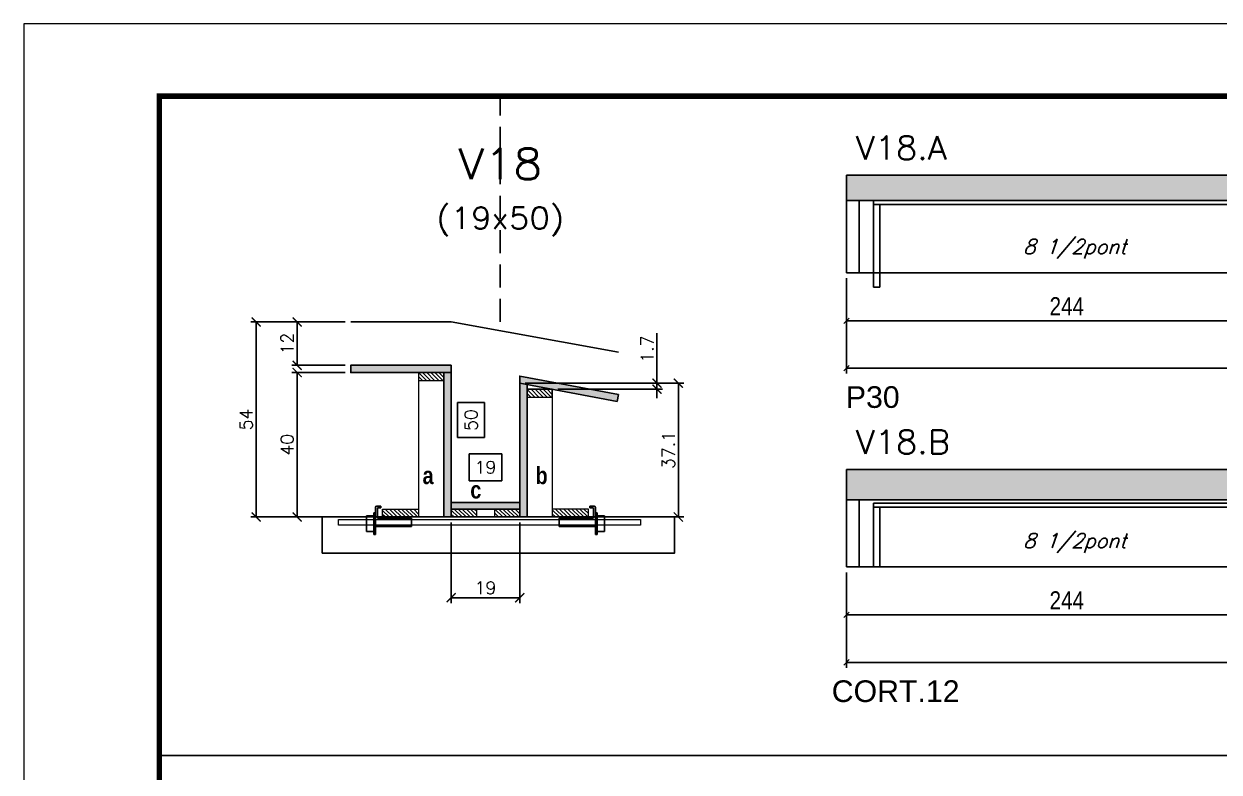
# Model space of a CAD drawing. Extents: x 0 to 6325, y 5574 to 19307.
# Drawn here: x 1585 to 2247, y 16547 to 16961 of the extents above; entities that cross this region are included whole.
import ezdxf
from ezdxf.enums import TextEntityAlignment as Align

# ---------------------------------------------------------------- set-up
doc = ezdxf.new("R2010")
doc.units = 0
doc.linetypes.add('DASHED', pattern=[0.75, 0.5, -0.25])
doc.linetypes.add('HIDDEN', pattern=[9.525, 6.35, -3.175])
for name, color, linetype in [('1', 1, 'Continuous'), ('5', 5, 'Continuous'), ('barrote', 251, 'Continuous'), ('COTA', 241, 'Continuous'), ('Cota Seção (2x)', 4, 'Continuous'), ('detalhes', 4, 'Continuous'), ('Hachura', 253, 'Continuous'), ('Painéis', 200, 'Continuous'), ('presilha', 1, 'Continuous'), ('SARR_2.2x7', 40, 'Continuous'), ('SARR_3.5x7', 81, 'Continuous'), ('texto', 7, 'Continuous'), ('Texto de Titulo', 7, 'Continuous'), ('Texto Qtd Sarr', 242, 'Continuous')]:
    doc.layers.add(name, color=color, linetype=linetype)
for name, color, linetype, lineweight in [('CONCRETO', 251, 'Continuous', 25), ('Folhas', 255, 'Continuous', 9), ('Madeira', 126, 'Continuous', 18), ('SARRAFO DE PRESSAO', 251, 'DASHED', 9), ('SCO-___-LAJ', 2, 'Continuous', 0), ('Texto Seção', 7, 'Continuous', 15)]:
    doc.layers.add(name, color=color, linetype=linetype, lineweight=lineweight)
doc.styles.add('COTA TECNICA', font='techl___.ttf', dxfattribs={"height": 10})
doc.styles.add('REGUA-120', font='ROMANS.shx', dxfattribs={"height": 15})
doc.styles.add('Romans', font='romans.shx')
doc.styles.get("Standard").update_dxf_attribs({"font": 'arial.ttf'})
doc.styles.add('TECNICA', font='techb___.ttf', dxfattribs={"height": 10})
doc.dimstyles.new('Cota Seção (2x)', dxfattribs={"dimtxt": 7, "dimasz": 5, "dimexe": 3, "dimexo": 3, "dimgap": 2, "dimtad": 3, "dimdec": 1, "dimlfac": 0.5, "dimzin": 12, "dimdsep": 46, "dimtxsty": 'Romans', "dimblk": 'ARCHTICK', "dimcen": 0, "dimclrd": 4, "dimclre": 4, "dimclrt": 1, "dimadec": 1, "dimazin": 3, "dimtfac": 1, "dimtdec": 1, "dimtmove": 0, "dimatfit": 3, "dimldrblk": 'OBLIQUE', "dimfxl": 1, "dimtolj": 1, "dimtzin": 12, "dimarcsym": 0})
doc.dimstyles.new('Cota Seção interna', dxfattribs={"dimtxt": 7, "dimasz": 6, "dimexe": 0.18, "dimexo": 2, "dimgap": -4, "dimtad": 3, "dimdec": 1, "dimlfac": 0.5, "dimzin": 12, "dimdsep": 46, "dimtxsty": 'Romans', "dimblk": 'ARCHTICK', "dimcen": 0.09, "dimse1": 1, "dimse2": 1, "dimsd1": 1, "dimsd2": 1, "dimclrd": 180, "dimclre": 5, "dimclrt": 1, "dimadec": 0, "dimazin": 3, "dimtfac": 1, "dimtdec": 1, "dimtofl": 0, "dimtmove": 0, "dimatfit": 3, "dimldrblk": 'ARCHTICK', "dimfxl": 1, "dimtolj": 1, "dimtzin": 0, "dimarcsym": 0})
doc.dimstyles.new('PAINEL', dxfattribs={"dimtxt": 10, "dimasz": 3, "dimexe": 3, "dimexo": 3, "dimgap": 3, "dimtad": 1, "dimdec": 1, "dimzin": 12, "dimdsep": 46, "dimtxsty": 'COTA TECNICA', "dimblk1": 'OBLIQUE', "dimblk2": 'OBLIQUE', "dimsah": 1, "dimcen": 0.9, "dimclrd": 4, "dimclre": 4, "dimclrt": 240, "dimadec": 1, "dimazin": 3, "dimtfac": 1, "dimtdec": 1, "dimtmove": 0, "dimatfit": 3, "dimfxl": 1, "dimtolj": 1, "dimtzin": 12, "dimarcsym": 0})
pattern_1 = [(315, (24778.1976, 8458.7811), (1.12253202, 1.12253202), [])]

# ---------------------------------------------------------------- blocks, each defined once
blk = doc.blocks.new('9999999999')
at = {"layer": 'Folhas'}
blk.add_lwpolyline([(98138.98, 34190.21), (99623.98, 34190.21), (99623.98, 35240.21), (98138.98, 35240.21)], close=True, dxfattribs=at)
at = {"layer": 'Folhas', "color": 30, "const_width": 3}
blk.add_lwpolyline([(98213.98, 34230.21), (99583.98, 34230.21), (99583.98, 35200.21), (98213.98, 35200.21)], close=True, dxfattribs=at)
blk = doc.blocks.new('_ArchTick')
at = {"color": 0, "linetype": 'ByBlock', "const_width": 0.15}
blk.add_lwpolyline([(-0.5, -0.5), (0.5, 0.5)], dxfattribs=at)
blk = doc.blocks.new('*D3697')
at = {"layer": 'COTA', "color": 4, "lineweight": -2, "transparency": 16777216}
for p, q in [((1762.98, 16796.42), (1710.6, 16796.42)), ((1713.6, 16688.42), (1713.6, 16796.42)), ((1784.98, 16688.42), (1710.6, 16688.42))]:
    blk.add_line(p, q, dxfattribs=at)
at = {"layer": 'Defpoints', "color": 0, "transparency": 16777216}
for p in [(1713.6, 16796.42), (1765.98, 16796.42), (1787.98, 16688.42)]:
    blk.add_point(p, dxfattribs=at)
at = {"layer": 'COTA', "color": 4, "lineweight": -2, "transparency": 16777216, "xscale": 5, "yscale": 5, "zscale": 5}
for p, rotation in [((1713.6, 16796.42), 90), ((1713.6, 16688.42), 270)]:
    blk.add_blockref('_ArchTick', p, dxfattribs=dict(at, rotation=rotation))
at = {"layer": 'COTA', "color": 1, "transparency": 16777216, "insert": (1708.1, 16742.42), "char_height": 7, "attachment_point": 5, "rotation": 90, "style": 'Romans'}
blk.add_mtext('\\A1;54', dxfattribs=at)
blk = doc.blocks.new('_Oblique')
at = {"layer": '1', "color": 0, "lineweight": -2}
blk.add_line((-0.5, -0.5), (0.5, 0.5), dxfattribs=at)
blk = doc.blocks.new('*D3698')
at = {"layer": 'COTA', "color": 4, "lineweight": -2, "transparency": 16777216}
for p, q in [((1862.58, 16762.54), (1950.39, 16762.54)), ((1947.39, 16688.42), (1947.39, 16762.54)), ((1896.18, 16688.42), (1950.39, 16688.42))]:
    blk.add_line(p, q, dxfattribs=at)
at = {"layer": 'Defpoints', "color": 0, "transparency": 16777216}
for p in [(1859.58, 16762.54), (1947.39, 16762.54), (1893.18, 16688.42)]:
    blk.add_point(p, dxfattribs=at)
at = {"layer": 'COTA', "color": 4, "lineweight": -2, "transparency": 16777216, "xscale": 5, "yscale": 5, "zscale": 5}
for p, rotation in [((1947.39, 16762.54), 90), ((1947.39, 16688.42), 270)]:
    blk.add_blockref('_ArchTick', p, dxfattribs=dict(at, rotation=rotation))
at = {"layer": 'COTA', "color": 1, "transparency": 16777216, "insert": (1941.89, 16725.48), "char_height": 7, "attachment_point": 5, "rotation": 90, "style": 'Romans'}
blk.add_mtext('\\A1;37.1', dxfattribs=at)
blk = doc.blocks.new('*D3699')
at = {"layer": 'COTA', "color": 4, "lineweight": -2, "transparency": 16777216}
for p, q in [((1762.98, 16768.42), (1733.3, 16768.42)), ((1736.3, 16768.42), (1736.3, 16688.42)), ((1784.98, 16688.42), (1733.3, 16688.42))]:
    blk.add_line(p, q, dxfattribs=at)
at = {"layer": 'Defpoints', "color": 0, "transparency": 16777216}
for p in [(1765.98, 16768.42), (1736.3, 16688.42), (1787.98, 16688.42)]:
    blk.add_point(p, dxfattribs=at)
at = {"layer": 'COTA', "color": 4, "lineweight": -2, "transparency": 16777216, "xscale": 5, "yscale": 5, "zscale": 5}
for p, rotation in [((1736.3, 16768.42), 90), ((1736.3, 16688.42), 270)]:
    blk.add_blockref('_ArchTick', p, dxfattribs=dict(at, rotation=rotation))
at = {"layer": 'COTA', "color": 1, "transparency": 16777216, "insert": (1730.8, 16728.42), "char_height": 7, "attachment_point": 5, "rotation": 90, "style": 'Romans'}
blk.add_mtext('\\A1;40', dxfattribs=at)
blk = doc.blocks.new('PRESILHA METÁLICA 1')
at = {"layer": 'presilha'}
for p, q in [((7.5, 10.64), (7.5, 19.86)), ((12, 21), (8.64, 21)), ((12, 21), (12, 19.5)), ((0, 13), (6, 13)), ((0, 13), (0, 0)), ((6, 15.5), (7.5, 15.5)), ((6, -2.5), (6, 15.5)), ((6, 13), (6, 0)), ((7.5, 15.5), (7.5, -2.5)), ((9, 11.57), (9, 18.93)), ((12, 19.5), (9.57, 19.5)), ((37.5, 11), (9.57, 11)), ((37.5, 11), (37.5, 4.1)), ((6, 0), (0, 0)), ((37.5, 4.1), (7.5, 4.1)), ((7.5, -2.5), (6, -2.5))]:
    blk.add_line(p, q, dxfattribs=at)
for centre, radius, start, end in [((8.64, 19.86), 1.14, 90, 180), ((9.57, 18.93), 0.57, 90, 180), ((9.57, 11.57), 0.57, 180, 270)]:
    blk.add_arc(centre, radius, start, end, dxfattribs=at)
blk = doc.blocks.new('*D3700')
at = {"layer": 'COTA', "color": 4, "lineweight": -2, "transparency": 16777216}
for p, q in [((1821.58, 16685.42), (1821.58, 16640.7)), ((1859.58, 16685.42), (1859.58, 16640.7)), ((1821.58, 16643.7), (1859.58, 16643.7))]:
    blk.add_line(p, q, dxfattribs=at)
at = {"layer": 'Defpoints', "color": 0, "transparency": 16777216}
for p in [(1821.58, 16688.42), (1859.58, 16688.42), (1859.58, 16643.7)]:
    blk.add_point(p, dxfattribs=at)
at = {"layer": 'COTA', "color": 4, "lineweight": -2, "transparency": 16777216, "xscale": 5, "yscale": 5, "zscale": 5, "rotation": 180}
blk.add_blockref('_ArchTick', (1821.58, 16643.7), dxfattribs=at)
at = {"layer": 'COTA', "color": 4, "lineweight": -2, "transparency": 16777216, "xscale": 5, "yscale": 5, "zscale": 5}
blk.add_blockref('_ArchTick', (1859.58, 16643.7), dxfattribs=at)
at = {"layer": 'COTA', "color": 1, "transparency": 16777216, "insert": (1840.58, 16649.2), "char_height": 7, "attachment_point": 5, "style": 'Romans'}
blk.add_mtext('\\A1;19', dxfattribs=at)
blk = doc.blocks.new('*D3701')
at = {"layer": 'Cota Seção (2x)', "color": 180, "lineweight": -2, "transparency": 16777216}
for p, q in [((1849.58, 16723.42), (1831.58, 16723.42)), ((1831.58, 16723.42), (1831.58, 16708.42)), ((1849.58, 16708.42), (1849.58, 16723.42)), ((1831.58, 16708.42), (1849.58, 16708.42))]:
    blk.add_line(p, q, dxfattribs=at)
at = {"layer": 'Defpoints', "color": 0, "transparency": 16777216}
for p in [(1859.58, 16704.42), (1821.58, 16688.42), (1859.58, 16688.42)]:
    blk.add_point(p, dxfattribs=at)
at = {"layer": 'Cota Seção (2x)', "color": 1, "transparency": 16777216, "insert": (1840.58, 16715.92), "char_height": 7, "attachment_point": 5, "style": 'Romans'}
blk.add_mtext('\\A1;19', dxfattribs=at)
blk = doc.blocks.new('*D4843')
at = {"layer": 'COTA', "color": 4, "lineweight": -2, "transparency": 16777216}
for p, q in [((1762.98, 16796.42), (1733.3, 16796.42)), ((1736.3, 16772.42), (1736.3, 16796.42)), ((1762.98, 16772.42), (1733.3, 16772.42))]:
    blk.add_line(p, q, dxfattribs=at)
at = {"layer": 'Defpoints', "color": 0, "transparency": 16777216}
for p in [(1736.3, 16796.42), (1765.98, 16796.42), (1765.98, 16772.42)]:
    blk.add_point(p, dxfattribs=at)
at = {"layer": 'COTA', "color": 4, "lineweight": -2, "transparency": 16777216, "xscale": 5, "yscale": 5, "zscale": 5}
for p, rotation in [((1736.3, 16796.42), 90), ((1736.3, 16772.42), 270)]:
    blk.add_blockref('_ArchTick', p, dxfattribs=dict(at, rotation=rotation))
at = {"layer": 'COTA', "color": 1, "transparency": 16777216, "insert": (1730.8, 16784.42), "char_height": 7, "attachment_point": 5, "rotation": 90, "style": 'Romans'}
blk.add_mtext('\\A1;12', dxfattribs=at)
blk = doc.blocks.new('*D4844')
at = {"layer": 'COTA', "color": 4, "lineweight": -2, "transparency": 16777216}
for p, q in [((1935.56, 16762.54), (1935.56, 16790.2)), ((1862.58, 16762.54), (1938.56, 16762.54)), ((1880.58, 16759.13), (1938.56, 16759.13)), ((1935.56, 16759.13), (1935.56, 16762.54)), ((1935.56, 16759.13), (1935.56, 16754.13))]:
    blk.add_line(p, q, dxfattribs=at)
at = {"layer": 'Defpoints', "color": 0, "transparency": 16777216}
for p in [(1859.58, 16762.54), (1877.58, 16759.13), (1935.56, 16762.54)]:
    blk.add_point(p, dxfattribs=at)
at = {"layer": 'COTA', "color": 4, "lineweight": -2, "transparency": 16777216, "xscale": 5, "yscale": 5, "zscale": 5}
for p, rotation in [((1935.56, 16762.54), 270), ((1935.56, 16759.13), 90)]:
    blk.add_blockref('_ArchTick', p, dxfattribs=dict(at, rotation=rotation))
at = {"layer": 'COTA', "color": 1, "transparency": 16777216, "insert": (1930.06, 16781.37), "char_height": 7, "attachment_point": 5, "rotation": 90, "style": 'Romans'}
blk.add_mtext('\\A1;1.7', dxfattribs=at)
blk = doc.blocks.new('*D3706')
at = {"layer": 'Cota Seção (2x)', "color": 180, "lineweight": -2, "transparency": 16777216}
for p, q in [((1840.09, 16751.77), (1825.09, 16751.77)), ((1825.09, 16751.77), (1825.09, 16732.43)), ((1840.09, 16732.43), (1840.09, 16751.77)), ((1825.09, 16732.43), (1840.09, 16732.43))]:
    blk.add_line(p, q, dxfattribs=at)
at = {"layer": 'Defpoints', "color": 0, "transparency": 16777216}
for p in [(1821.58, 16796.42), (1844.09, 16796.42), (1855.59, 16696.42)]:
    blk.add_point(p, dxfattribs=at)
at = {"layer": 'Cota Seção (2x)', "color": 1, "transparency": 16777216, "insert": (1832.59, 16742.1), "char_height": 7, "attachment_point": 5, "rotation": 90, "style": 'Romans'}
blk.add_mtext('\\A1;50', dxfattribs=at)
blk = doc.blocks.new('titulo1')
at = {"layer": 'Defpoints', "color": 252, "linetype": 'HIDDEN', "ltscale": 2}
blk.add_line((0, 0), (0, 125), dxfattribs=at)
at = {"layer": 'Defpoints', "style": 'Romans', "oblique": 15}
blk.add_attdef('FOLHA', text='', height=10, dxfattribs=at).set_placement((0, 15.58), align=Align.MIDDLE_CENTER)
at = {"layer": 'Texto Qtd Sarr', "color": 3, "style": 'Romans', "oblique": 15}
for tag, height, p in [('TITULO', 17, (0, 71.45)), ('SEÇÃO', 12, (0, 41.55))]:
    blk.add_attdef(tag, text='', height=height, dxfattribs=at).set_placement(p, align=Align.MIDDLE_CENTER)
blk = doc.blocks.new('*D3707')
at = {"layer": 'COTA', "color": 4, "linetype": 'ByBlock', "lineweight": -2, "transparency": 16777216}
for p, q in [((2040.49, 16820.6), (2040.49, 16794.06)), ((2284.49, 16812.6), (2284.49, 16794.06)), ((2040.49, 16797.06), (2284.49, 16797.06))]:
    blk.add_line(p, q, dxfattribs=at)
at = {"layer": 'Defpoints', "color": 0, "linetype": 'ByBlock', "transparency": 16777216}
for p in [(2040.49, 16823.6), (2284.49, 16815.6), (2284.49, 16797.06)]:
    blk.add_point(p, dxfattribs=at)
at = {"layer": 'COTA', "color": 4, "linetype": 'ByBlock', "lineweight": -2, "transparency": 16777216, "xscale": 3, "yscale": 3, "zscale": 3, "rotation": 180}
blk.add_blockref('_Oblique', (2040.49, 16797.06), dxfattribs=at)
at = {"layer": 'COTA', "color": 4, "linetype": 'ByBlock', "lineweight": -2, "transparency": 16777216, "xscale": 3, "yscale": 3, "zscale": 3}
blk.add_blockref('_Oblique', (2284.49, 16797.06), dxfattribs=at)
at = {"layer": 'COTA', "color": 240, "linetype": 'ByBlock', "transparency": 16777216, "insert": (2162.49, 16805.13), "char_height": 10, "attachment_point": 5, "style": 'COTA TECNICA'}
blk.add_mtext('\\A1;244', dxfattribs=at)
blk = doc.blocks.new('*D3709')
at = {"layer": 'COTA', "color": 4, "linetype": 'ByBlock', "lineweight": -2, "transparency": 16777216}
for p, q in [((2040.49, 16820.6), (2040.49, 16767.8)), ((2640.49, 16820.6), (2640.49, 16767.8)), ((2040.49, 16770.8), (2640.49, 16770.8))]:
    blk.add_line(p, q, dxfattribs=at)
at = {"layer": 'Defpoints', "color": 0, "linetype": 'ByBlock', "transparency": 16777216}
for p in [(2040.49, 16823.6), (2640.49, 16823.6), (2640.49, 16770.8)]:
    blk.add_point(p, dxfattribs=at)
at = {"layer": 'COTA', "color": 4, "linetype": 'ByBlock', "lineweight": -2, "transparency": 16777216, "xscale": 3, "yscale": 3, "zscale": 3, "rotation": 180}
blk.add_blockref('_Oblique', (2040.49, 16770.8), dxfattribs=at)
at = {"layer": 'COTA', "color": 4, "linetype": 'ByBlock', "lineweight": -2, "transparency": 16777216, "xscale": 3, "yscale": 3, "zscale": 3}
blk.add_blockref('_Oblique', (2640.49, 16770.8), dxfattribs=at)
at = {"layer": 'COTA', "color": 240, "linetype": 'ByBlock', "transparency": 16777216, "insert": (2340.49, 16778.9), "char_height": 10, "attachment_point": 5, "style": 'COTA TECNICA'}
blk.add_mtext('\\A1;600', dxfattribs=at)
blk = doc.blocks.new('*D3070')
at = {"layer": 'COTA', "color": 4, "linetype": 'ByBlock', "lineweight": -2, "transparency": 16777216}
for p, q in [((2040.49, 16657.75), (2040.49, 16631.21)), ((2284.49, 16657.75), (2284.49, 16631.21)), ((2040.49, 16634.21), (2284.49, 16634.21))]:
    blk.add_line(p, q, dxfattribs=at)
at = {"layer": 'Defpoints', "color": 0, "linetype": 'ByBlock', "transparency": 16777216}
for p in [(2040.49, 16660.75), (2284.49, 16660.75), (2284.49, 16634.21)]:
    blk.add_point(p, dxfattribs=at)
at = {"layer": 'COTA', "color": 4, "linetype": 'ByBlock', "lineweight": -2, "transparency": 16777216, "xscale": 3, "yscale": 3, "zscale": 3, "rotation": 180}
blk.add_blockref('_Oblique', (2040.49, 16634.21), dxfattribs=at)
at = {"layer": 'COTA', "color": 4, "linetype": 'ByBlock', "lineweight": -2, "transparency": 16777216, "xscale": 3, "yscale": 3, "zscale": 3}
blk.add_blockref('_Oblique', (2284.49, 16634.21), dxfattribs=at)
at = {"layer": 'COTA', "color": 240, "linetype": 'ByBlock', "transparency": 16777216, "insert": (2162.49, 16642.28), "char_height": 10, "attachment_point": 5, "style": 'COTA TECNICA'}
blk.add_mtext('\\A1;244', dxfattribs=at)
blk = doc.blocks.new('*D3072')
at = {"layer": 'COTA', "color": 4, "linetype": 'ByBlock', "lineweight": -2, "transparency": 16777216}
for p, q in [((2040.49, 16657.75), (2040.49, 16604.95)), ((2640.49, 16657.75), (2640.49, 16604.95)), ((2040.49, 16607.95), (2640.49, 16607.95))]:
    blk.add_line(p, q, dxfattribs=at)
at = {"layer": 'Defpoints', "color": 0, "linetype": 'ByBlock', "transparency": 16777216}
for p in [(2040.49, 16660.75), (2640.49, 16660.75), (2640.49, 16607.95)]:
    blk.add_point(p, dxfattribs=at)
at = {"layer": 'COTA', "color": 4, "linetype": 'ByBlock', "lineweight": -2, "transparency": 16777216, "xscale": 3, "yscale": 3, "zscale": 3, "rotation": 180}
blk.add_blockref('_Oblique', (2040.49, 16607.95), dxfattribs=at)
at = {"layer": 'COTA', "color": 4, "linetype": 'ByBlock', "lineweight": -2, "transparency": 16777216, "xscale": 3, "yscale": 3, "zscale": 3}
blk.add_blockref('_Oblique', (2640.49, 16607.95), dxfattribs=at)
at = {"layer": 'COTA', "color": 240, "linetype": 'ByBlock', "transparency": 16777216, "insert": (2340.49, 16616.05), "char_height": 10, "attachment_point": 5, "style": 'COTA TECNICA'}
blk.add_mtext('\\A1;600', dxfattribs=at)

msp = doc.modelspace()

# ---------------------------------------------------------------- hatches: boundary and pattern name
at = {"layer": 'COTA'}
h = msp.add_hatch(dxfattribs=at)
h.set_pattern_fill('AR-CONC', color=241, scale=0.03)
h.set_pattern_definition([(50, (-1585, 1148.575), (5.4655401, -0.4781726), [0.5715, -6.2865]), (355, (-1585, 1148.575), (-1.0573026, 5.7317054), [0.4572, -5.0292175]), (100.451445, (-1584.5445, 1148.535), (4.4082374, 5.2535326), [0.4857003, -5.3427073]), (46.1842, (-1585, 1150.099), (8.1323712, -1.2612698), [0.85725, -9.42975]), (96.63556, (-1584.322, 1149.994), (7.122124, 7.4227837), [0.7285507, -8.0140682]), (351.18415, (-1585, 1150.099), (7.122124, 7.4227837), [0.685799, -7.543792]), (21, (-1584.238, 1149.718), (4.5484317, -3.067956), [0.5715, -6.2865]), (326, (-1584.238, 1149.718), (1.8540609, 5.525639), [0.4572, -5.0292]), (71.451445, (-1583.859, 1149.4624), (6.4024926, 2.457683), [0.4857003, -5.3426981]), (37.5, (-1585, 1148.5751), (0.0926581, 2.53665117), [0, -4.96824, 0, -5.1054, 0, -5.04825]), (7.5, (-1585, 1148.575), (2.00458988, 3.00541724), [0, -2.91084, 0, -4.85394, 0, -1.92405]), (327.5, (-1586.6993, 1148.5751), (4.06771786, -0.17186232), [0, -1.905, 0, -5.9436, 0, -7.8867]), (317.5, (-1587.4613, 1148.575), (4.44387544, 0.7627947), [0, -2.4765, 0, -3.94716, 0, -5.6007])])
h.paths.add_polyline_path([(2640.49, 16863.6), (2640.49, 16877.6), (2040.49, 16877.6), (2040.49, 16863.6)])
h = msp.add_hatch(dxfattribs=at)
h.set_pattern_fill('AR-CONC', color=241, scale=0.03)
h.set_pattern_definition([(50, (-1585, 983.825), (5.4655401, -0.4781726), [0.5715, -6.2865]), (355, (-1585, 983.825), (-1.0573026, 5.7317054), [0.4572, -5.0292175]), (100.451445, (-1584.5445, 983.7854), (4.4082374, 5.2535326), [0.4857003, -5.3427073]), (46.1842, (-1585, 985.349), (8.1323712, -1.2612698), [0.85725, -9.42975]), (96.63556, (-1584.322, 985.244), (7.122124, 7.4227837), [0.7285507, -8.0140682]), (351.18415, (-1585, 985.349), (7.122124, 7.4227837), [0.685799, -7.543792]), (21, (-1584.238, 984.968), (4.5484317, -3.067956), [0.5715, -6.2865]), (326, (-1584.238, 984.968), (1.8540609, 5.525639), [0.4572, -5.0292]), (71.451445, (-1583.859, 984.7125), (6.4024926, 2.457683), [0.4857003, -5.3426981]), (37.5, (-1585, 983.8252), (0.0926581, 2.53665117), [0, -4.96824, 0, -5.1054, 0, -5.04825]), (7.5, (-1585, 983.8252), (2.00458988, 3.00541724), [0, -2.91084, 0, -4.85394, 0, -1.92405]), (327.5, (-1586.6993, 983.8252), (4.06771786, -0.17186232), [0, -1.905, 0, -5.9436, 0, -7.8867]), (317.5, (-1587.4613, 983.8252), (4.44387544, 0.7627947), [0, -2.4765, 0, -3.94716, 0, -5.6007])])
h.paths.add_polyline_path([(2640.49, 16697.85), (2640.49, 16714.75), (2040.49, 16714.75), (2040.49, 16697.85)])
at = {"layer": 'Hachura'}
h = msp.add_hatch(color=256, dxfattribs=at)
h.dxf.hatch_style = 1
h.paths.add_polyline_path([(1821.58, 16768.42), (1821.58, 16772.42), (1765.98, 16772.42), (1765.98, 16768.42)])
h = msp.add_hatch(dxfattribs=at)
h.set_pattern_fill('ANSI31', color=256, scale=0.5, angle=270, style=0)
h.set_pattern_definition([(315, (24778.1976, 8460.7811), (1.12253202, 1.12253202), [])])
h.paths.add_polyline_path([(1817.58, 16764.02), (1817.58, 16768.42), (1803.58, 16768.42), (1803.58, 16764.02)])
h = msp.add_hatch(color=256, dxfattribs=at)
h.dxf.hatch_style = 1
h.paths.add_polyline_path([(1817.58, 16768.42), (1821.58, 16768.42), (1821.58, 16688.42), (1817.58, 16688.42)])
h = msp.add_hatch(color=256, dxfattribs=at)
h.dxf.hatch_style = 1
h.paths.add_polyline_path([(1913.49, 16752.3), (1914.23, 16756.23), (1859.58, 16766.46), (1859.64, 16762.54)])
h = msp.add_hatch(color=256, dxfattribs=at)
h.dxf.hatch_style = 1
h.paths.add_polyline_path([(1863.58, 16761.79), (1859.58, 16761.79), (1859.58, 16688.42), (1863.58, 16688.42)])
h = msp.add_hatch(dxfattribs=at)
h.set_pattern_fill('ANSI31', color=256, scale=0.5, angle=270, style=0)
h.set_pattern_definition([(315, (24838.1976, 8451.4847), (1.12253202, 1.12253202), [])])
h.paths.add_polyline_path([(1877.58, 16754.73), (1877.58, 16759.13), (1863.58, 16759.13), (1863.58, 16754.73)])
h = msp.add_hatch(dxfattribs=at)
h.set_pattern_fill('ANSI31', color=256, scale=0.5, angle=270, style=0)
h.set_pattern_definition([(315, (24778.1976, 8458.7811), (1.12253202, 1.12253202), [])])
h.paths.add_polyline_path([(1783.58, 16688.42), (1783.58, 16692.82), (1803.58, 16692.82), (1803.58, 16688.42)])
h = msp.add_hatch(color=256, dxfattribs=at)
h.dxf.hatch_style = 1
h.paths.add_polyline_path([(1859.58, 16692.82), (1859.58, 16696.42), (1821.58, 16696.42), (1821.58, 16692.82)])
h = msp.add_hatch(dxfattribs=at)
h.set_pattern_fill('ANSI31', color=256, scale=0.5, angle=270, style=0)
h.set_pattern_definition(pattern_1)
h.paths.add_polyline_path([(1821.58, 16688.42), (1821.58, 16692.82), (1835.58, 16692.82), (1835.58, 16688.42)])
h = msp.add_hatch(dxfattribs=at)
h.set_pattern_fill('ANSI31', color=256, scale=0.5, angle=270, style=0)
h.set_pattern_definition(pattern_1)
h.paths.add_polyline_path([(1859.58, 16688.42), (1859.58, 16692.82), (1845.58, 16692.82), (1845.58, 16688.42)])
h = msp.add_hatch(dxfattribs=at)
h.set_pattern_fill('ANSI31', color=256, scale=0.5, angle=270, style=0)
h.set_pattern_definition(pattern_1)
h.paths.add_polyline_path([(1897.58, 16688.42), (1897.58, 16692.82), (1877.58, 16692.82), (1877.58, 16688.42)])

# ---------------------------------------------------------------- linework, layer by layer
at = {"layer": 'barrote'}
msp.add_lwpolyline([(1750.12, 16668.42), (1945.31, 16668.42), (1945.31, 16688.42), (1750.12, 16688.42)], close=True, dxfattribs=at)
at = {"layer": 'CONCRETO'}
for p, q in [((1765.98, 16796.42), (1821.58, 16796.42)), ((1821.58, 16796.42), (1914.23, 16779.75)), ((1821.58, 16772.42), (1765.98, 16772.42)), ((1821.58, 16696.42), (1821.58, 16772.42)), ((1859.58, 16766.46), (1914.23, 16756.23)), ((1859.58, 16696.42), (1859.58, 16766.46)), ((1859.58, 16696.42), (1821.58, 16696.42))]:
    msp.add_line(p, q, dxfattribs=at)
at = {"layer": 'COTA'}
for p, q in [((2040.49, 16863.6), (2040.49, 16877.6)), ((2040.49, 16877.6), (2640.49, 16877.6)), ((2040.49, 16697.85), (2040.49, 16714.75)), ((2040.49, 16714.75), (2640.49, 16714.75)), ((1660, 16556.3), (3030, 16556.3))]:
    msp.add_line(p, q, dxfattribs=at)
at = {"layer": 'Madeira'}
for points in [[(1817.58, 16768.42), (1803.58, 16768.42), (1803.58, 16688.42), (1817.58, 16688.42)], [(1817.58, 16764.02), (1817.58, 16768.42), (1803.58, 16768.42), (1803.58, 16764.02)], [(1863.58, 16759.13), (1877.58, 16759.13), (1877.58, 16688.42), (1863.58, 16688.42)], [(1877.58, 16754.73), (1877.58, 16759.13), (1863.58, 16759.13), (1863.58, 16754.73)], [(1783.58, 16688.42), (1783.58, 16692.82), (1803.58, 16692.82), (1803.58, 16688.42)], [(1821.58, 16688.42), (1821.58, 16692.82), (1835.58, 16692.82), (1835.58, 16688.42)], [(1859.58, 16688.42), (1859.58, 16692.82), (1845.58, 16692.82), (1845.58, 16688.42)], [(1897.58, 16688.42), (1897.58, 16692.82), (1877.58, 16692.82), (1877.58, 16688.42)]]:
    msp.add_lwpolyline(points, close=True, dxfattribs=at)
at = {"layer": 'Painéis', "linetype": 'ByBlock'}
for p, q in [((2040.49, 16863.6), (2640.49, 16863.6)), ((2040.49, 16823.6), (2040.49, 16863.6)), ((2040.49, 16823.6), (2640.49, 16823.6)), ((2040.49, 16697.85), (2640.49, 16697.85)), ((2040.49, 16660.75), (2040.49, 16697.85)), ((2040.49, 16660.75), (2640.49, 16660.75))]:
    msp.add_line(p, q, dxfattribs=at)
at = {"layer": 'Painéis'}
for points in [[(1821.58, 16768.42), (1821.58, 16772.42), (1765.98, 16772.42), (1765.98, 16768.42)], [(1817.58, 16768.42), (1821.58, 16768.42), (1821.58, 16688.42), (1817.58, 16688.42)], [(1913.49, 16752.3), (1914.23, 16756.23), (1859.58, 16766.46), (1859.64, 16762.54)], [(1863.58, 16761.79), (1859.58, 16762.54), (1859.58, 16688.42), (1863.58, 16688.42)], [(1859.58, 16692.82), (1859.58, 16696.42), (1821.58, 16696.42), (1821.58, 16692.82)]]:
    msp.add_lwpolyline(points, close=True, dxfattribs=at)
at = {"layer": 'SARR_2.2x7', "linetype": 'Continuous'}
for p, q in [((2047.49, 16823.6), (2047.49, 16863.6)), ((2055.49, 16861.4), (2284.49, 16861.4)), ((2047.49, 16660.75), (2047.49, 16697.85)), ((2055.49, 16696.15), (2284.49, 16696.15)), ((2055.49, 16693.95), (2284.49, 16693.95))]:
    msp.add_line(p, q, dxfattribs=at)
at = {"layer": 'SARR_3.5x7'}
for p, q in [((2055.49, 16863.6), (2055.49, 16815.6)), ((2058.99, 16861.4), (2058.99, 16815.6)), ((2055.49, 16815.6), (2058.99, 16815.6)), ((2055.49, 16696.15), (2055.49, 16660.75)), ((2058.99, 16693.95), (2058.99, 16660.75)), ((2055.49, 16660.75), (2058.99, 16660.75))]:
    msp.add_line(p, q, dxfattribs=at)
at = {"layer": 'SCO-___-LAJ', "color": 1}
msp.add_lwpolyline([(1759.12, 16687.09), (1926.43, 16687.09), (1926.43, 16683.89), (1759.12, 16683.89)], close=True, dxfattribs=at)

# ---------------------------------------------------------------- block references
at = {"layer": 'presilha', "yscale": 0.6666666666666666, "zscale": 0.6666666666666666}
for p, xscale in [((1774.71, 16680.46), 0.6666666666666666), ((1906.44, 16680.46), -0.6666666666666666)]:
    msp.add_blockref('PRESILHA METÁLICA 1', p, dxfattribs=dict(at, xscale=xscale))
at = {"layer": 'SARRAFO DE PRESSAO', "color": 6, "linetype": 'ByBlock'}
msp.add_blockref('9999999999', (-96553.98, -18278.78), dxfattribs=at)
at = {"layer": 'Texto Seção'}
ref = msp.add_blockref('titulo1', (1848.78, 16796.42), dxfattribs=at)
ref.add_attrib('TITULO', 'V18', dxfattribs={"layer": 'Texto de Titulo', "color": 7, "height": 17, "style": 'Romans', "width": 1.1}).set_placement((1848.78, 16883.92), align=Align.MIDDLE_CENTER)
ref.add_attrib('SEÇÃO', '(19x50)', dxfattribs={"layer": 'Texto de Titulo', "color": 7, "height": 12, "style": 'Romans', "width": 1.1}).set_placement((1848.78, 16853.92), align=Align.MIDDLE_CENTER)

# ---------------------------------------------------------------- texts
at = {"layer": '5', "linetype": 'Continuous'}
for s, rotation, p in [('P30', 0.00004, (2040.13, 16748.83)), ('CORT.12', 359.99996, (2032.31, 16585.98))]:
    msp.add_text(s, height=12, rotation=rotation, dxfattribs=at).set_placement(p)
at = {"layer": 'detalhes', "style": 'TECNICA'}
for s, p in [('a', (1805.75, 16706.63)), ('b', (1868.29, 16706.61)), ('c', (1832.18, 16698.66))]:
    msp.add_text(s, height=9.6, dxfattribs=at).set_placement(p)
at = {"layer": 'texto', "color": 2, "char_height": 8, "attachment_point": 5, "style": 'Romans'}
for insert in [(2166.85, 16836.82), (2166.85, 16673.97)]:
    msp.add_mtext('{\\Q19;\\C256;8 1/2pont}', dxfattribs=dict(at, insert=insert))
at = {"layer": 'Texto Seção', "style": 'REGUA-120', "width": 1.05}
for s, p in [('V18.A', (2045.72, 16886.33)), ('V18.B', (2045.72, 16723.48))]:
    msp.add_text(s, height=13, dxfattribs=at).set_placement(p)

# ---------------------------------------------------------------- dimensions: what is measured, and where the dimension line sits
at = {"layer": 'COTA', "linetype": 'ByBlock'}
for base, p1, p2, picture, middle in [((2284.49, 16797.06), (2040.49, 16823.6), (2284.49, 16815.6), '*D3707', (2162.49, 16805.13)), ((2640.49, 16770.8), (2040.49, 16823.6), (2640.49, 16823.6), '*D3709', (2340.49, 16778.9)), ((2284.49, 16634.21), (2040.49, 16660.75), (2284.49, 16660.75), '*D3070', (2162.49, 16642.28)), ((2640.49, 16607.95), (2040.49, 16660.75), (2640.49, 16660.75), '*D3072', (2340.49, 16616.05))]:
    dim = msp.add_linear_dim(base=base, p1=p1, p2=p2, dimstyle='PAINEL', dxfattribs=at)
    dim.commit()
    dim.dimension.update_dxf_attribs({"geometry": picture, "text_midpoint": middle})
at = {"layer": 'COTA'}
for base, p1, p2, picture, middle in [((1713.6, 16796.42), (1787.98, 16688.42), (1765.98, 16796.42), '*D3697', (1708.1, 16742.42)), ((1736.3, 16796.42), (1765.98, 16772.42), (1765.98, 16796.42), '*D4843', (1730.8, 16784.42)), ((1935.56, 16762.54), (1877.58, 16759.13), (1859.58, 16762.54), '*D4844', (1930.06, 16781.37)), ((1736.3, 16688.42), (1765.98, 16768.42), (1787.98, 16688.42), '*D3699', (1730.8, 16728.42)), ((1947.39, 16762.54), (1893.18, 16688.42), (1859.58, 16762.54), '*D3698', (1941.89, 16725.48))]:
    dim = msp.add_linear_dim(base=base, p1=p1, p2=p2, angle=90, dimstyle='Cota Seção (2x)', dxfattribs=at)
    dim.commit()
    dim.dimension.update_dxf_attribs({"geometry": picture, "text_midpoint": middle})
dim = msp.add_linear_dim(base=(1859.58, 16643.7), p1=(1821.58, 16688.42), p2=(1859.58, 16688.42), dimstyle='Cota Seção (2x)', dxfattribs=at)
dim.commit()
dim.dimension.update_dxf_attribs({"geometry": '*D3700', "text_midpoint": (1840.58, 16649.2)})
at = {"layer": 'Cota Seção (2x)'}
dim = msp.add_linear_dim(base=(1844.09, 16796.42), p1=(1855.59, 16696.42), p2=(1821.58, 16796.42), angle=90, dimstyle='Cota Seção interna', dxfattribs=at)
dim.commit()
dim.dimension.update_dxf_attribs({"geometry": '*D3706', "text_midpoint": (1844.09, 16742.1), "dimtype": 160})
dim = msp.add_linear_dim(base=(1859.58, 16704.42), p1=(1821.58, 16688.42), p2=(1859.58, 16688.42), dimstyle='Cota Seção interna', dxfattribs=at)
dim.commit()
dim.dimension.update_dxf_attribs({"geometry": '*D3701', "text_midpoint": (1840.58, 16704.42), "dimtype": 160})

doc.saveas('drawing.dxf')
